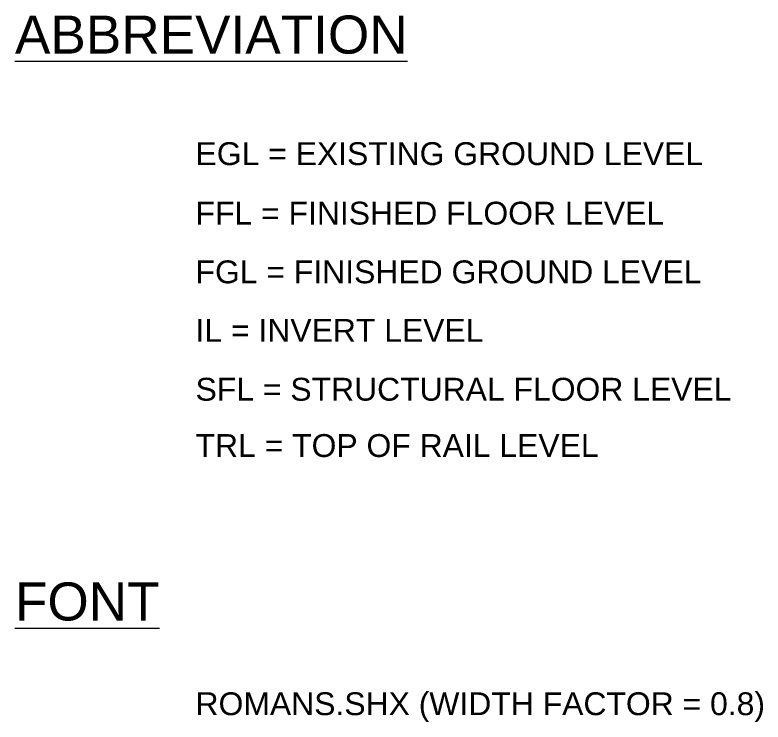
# Model space of a CAD drawing. Header units: millimetres. Extents: x -187664 to 435448, y -313239 to 299894.
# Drawn here: x -129451 to -123305, y 59834 to 65637 of the extents above; entities that cross this region are included whole.
import ezdxf

# ---------------------------------------------------------------- set-up
doc = ezdxf.new("R2010")
doc.units = ezdxf.units.MM
doc.layers.add('Text', color=7, linetype='Continuous', lineweight=0)
doc.styles.add('RomanS', font='arial.ttf', dxfattribs={"width": 0.8})

msp = doc.modelspace()

# ---------------------------------------------------------------- texts
at = {"layer": 'Text', "color": 7, "style": 'RomanS'}
for s, height, p in [('%%UABBREVIATION', 312.5, (-129450.923, 65320.177)), ('EGL = EXISTING GROUND LEVEL', 187.5, (-127967.428, 64405.412)), ('FFL = FINISHED FLOOR LEVEL', 187.5, (-127967.428, 63916.956)), ('FGL = FINISHED GROUND LEVEL', 187.5, (-127967.428, 63435.037)), ('IL = INVERT LEVEL', 187.5, (-127967.428, 62954.879)), ('SFL = STRUCTURAL FLOOR LEVEL', 187.5, (-127967.428, 62471.498)), ('TRL = TOP OF RAIL LEVEL', 187.5, (-127967.428, 62009.364)), ('%%UFONT', 312.5, (-129450.923, 60666.997)), ('ROMANS.SHX (WIDTH FACTOR = 0.8)', 187.5, (-127967.428, 59890.094))]:
    msp.add_text(s, height=height, dxfattribs=at).set_placement(p)

doc.saveas('drawing.dxf')
